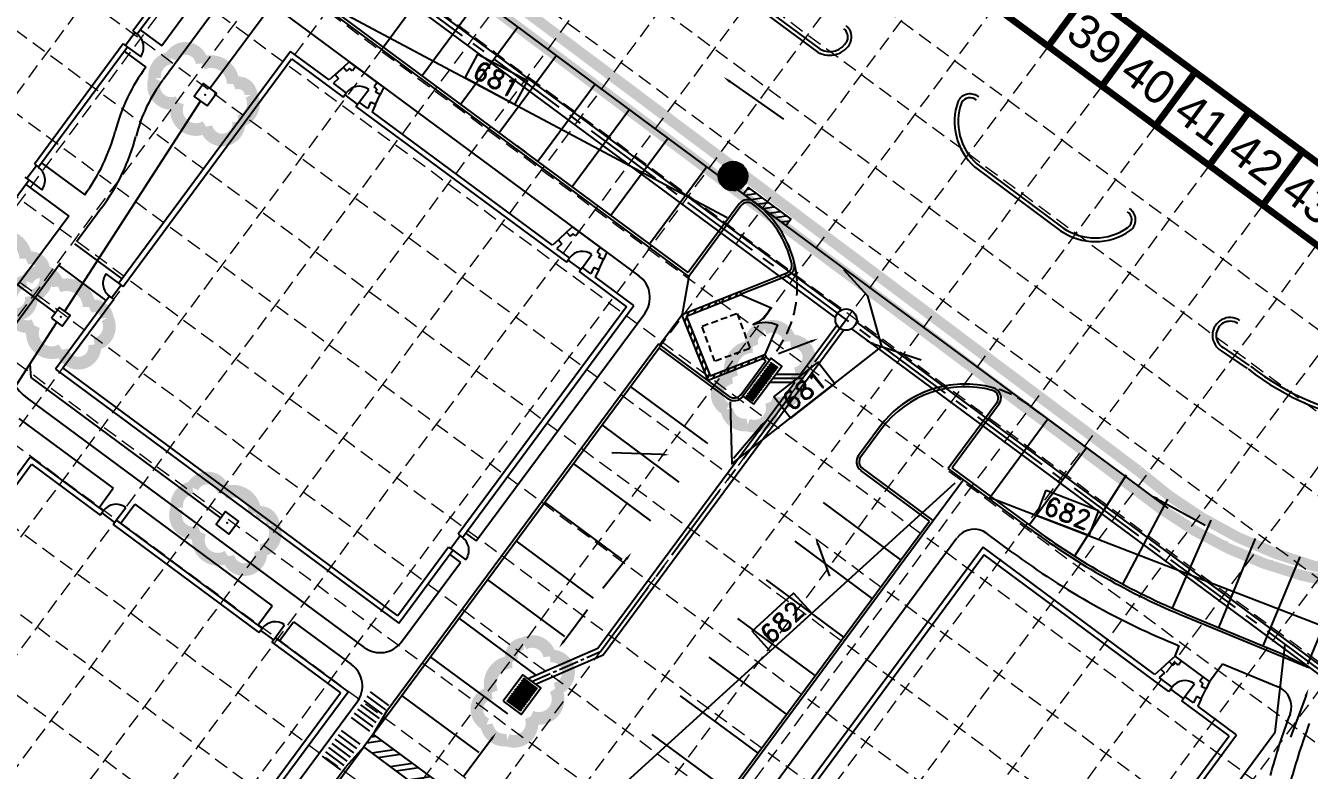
# Model space of a CAD drawing. Extents: x 4817 to 5759, y 4380 to 5259.
# Drawn here: x 5307.9 to 5548.2, y 4822.9 to 4962.4 of the extents above; entities that cross this region are included whole.
import ezdxf
from ezdxf.enums import TextEntityAlignment as Align

# ---------------------------------------------------------------- set-up
doc = ezdxf.new("R2010")
doc.units = 0
doc.header["$LTSCALE"] = 20
doc.header["$MEASUREMENT"] = 0
for name, pattern in [('CENTER2', [1.125, 0.75, -0.125, 0.125, -0.125]), ('DASHED', [0.75, 0.5, -0.25]), ('HIDDEN', [0.375, 0.25, -0.125]), ('HIDDEN2', [0.1875, 0.125, -0.0625]), ('HIDDENS', [0.17, 0.12, -0.05])]:
    doc.linetypes.add(name, pattern=pattern)
for name, color, linetype in [('A-CURB', 3, 'CONTINUOUS'), ('A-DUMPSTER', 2, 'CONTINUOUS'), ('A-GUT', 7, 'CONTINUOUS'), ('A-RAMP', 7, 'CONTINUOUS'), ('A-SAWCUT', 220, 'CONTINUOUS'), ('A-SIDEWALK', 2, 'CONTINUOUS'), ('A-STRIP-P', 7, 'HIDDEN'), ('A_BLDG_CONC', 7, 'CONTINUOUS'), ('A_BLDG_DOOR', 7, 'CONTINUOUS'), ('A_BLDG_EXT', 3, 'CONTINUOUS'), ('A_BLDG_INT', 7, 'CONTINUOUS'), ('BASE', 7, 'CONTINUOUS'), ('BASE-EP', 8, 'CONTINUOUS'), ('ESMT', 7, 'HIDDEN2'), ('GRID', 254, 'HIDDEN'), ('LEGEND', 7, 'CONTINUOUS'), ('LIMITS OF DISTURBANCE', 1, 'HIDDEN'), ('P_CONTOUR_FOOT', 40, 'CONTINUOUS'), ('P_INLET', 40, 'CONTINUOUS'), ('P_INT_INLET', 40, 'CONTINUOUS'), ('P_STM_SEW', 40, 'CONTINUOUS'), ('P_STM_SEW-INTERNAL', 40, 'DASHED'), ('P_STM_SEW_CL', 7, 'CENTER2'), ('PCONTOUR', 40, 'CONTINUOUS'), ('SILT FENCE', 200, 'CONTINUOUS'), ('TEXT', 2, 'CONTINUOUS'), ('X-GUTTER', 8, 'HIDDENS')]:
    doc.layers.add(name, color=color, linetype=linetype)
doc.styles.add('ROMAND', font='romand.shx', dxfattribs={"height": 2.25})
doc.styles.get("Standard").update_dxf_attribs({"font": 'ARIAL.TTF'})

msp = doc.modelspace()

# ---------------------------------------------------------------- hatches: boundary and pattern name
at = {"layer": 'A-DUMPSTER'}
h = msp.add_hatch(dxfattribs=at)
h.set_pattern_fill('ANSI31', scale=8, angle=22.3124, style=0)
h.set_pattern_definition([(67.31244, (257.4217, 3632.4933), (-0.92262186, 0.38570572), [])])
h.paths.add_polyline_path([(5446.52, 4900.21), (5435.67, 4895.91), (5430.76, 4908.3), (5441.61, 4912.6), (5441.86, 4911.99), (5431.63, 4907.94), (5436.05, 4896.78), (5446.27, 4900.83)])
at = {"layer": 'A-SAWCUT'}
h = msp.add_hatch(dxfattribs=at)
h.set_pattern_fill('ANSI31', color=8, scale=8, angle=-36.5017, style=0)
h.set_pattern_definition([(8.498333, (53.0769, 4452.9596), (-0.14778064, 0.98902016), [])])
h.paths.add_polyline_path([(5442.29, 4930.87), (5443.16, 4932.05), (5451.13, 4926.15), (5450.26, 4924.97)])
at = {"layer": 'A-STRIP-P', "linetype": 'Continuous'}
h = msp.add_hatch(dxfattribs=at)
h.set_pattern_fill('ANSI32', color=256, scale=8, angle=-36.5017, style=0)
h.set_pattern_definition([(8.498333, (53.077, 4452.9596), (-0.443342, 2.9670605), []), (8.498333, (54.2137, 4452.1183), (-0.443342, 2.9670605), [])])
h.paths.add_polyline_path([(5406.73, 4804.74), (5387.44, 4819.02), (5385.65, 4816.61), (5404.95, 4802.33)])
h.paths.add_polyline_path([(5387.44, 4819.02), (5372.97, 4829.72), (5371.19, 4827.31), (5385.65, 4816.61)])
at = {"layer": 'GRID', "linetype": 'Continuous'}
h = msp.add_hatch(dxfattribs=at)
h.set_pattern_fill('ANSI31', color=3, style=0)
h.set_pattern_definition([(8.4983333, (313.25904, 280.50165), (-0.0184725802, 0.1236275203), [])])
edge = h.paths.add_edge_path()
edge.add_arc((5440.32, 4934.22), 2.7, 0, 360)

# ---------------------------------------------------------------- linework, layer by layer
at = {"layer": 'A-CURB', "color": 7}
for p, q in [((5432.04, 4915.44), (5265.65, 5038.57)), ((5441.85, 4928.69), (5432.04, 4915.44)), ((5441.67, 4912.63), (5450.42, 4916.09)), ((5375.54, 4834.04), (5426.4, 4902.77)), ((5439.66, 4892.95), (5426.4, 4902.77)), ((5441.76, 4893.27), (5446.45, 4899.6)), ((5445.93, 4899.98), (5446.45, 4899.6)), ((5446.52, 4900.21), (5447.17, 4899.73)), ((5489.72, 4891.75), (5480.64, 4879.48)), ((5468.13, 4886.87), (5464.24, 4881.61)), ((5477.81, 4869.7), (5464.55, 4879.51)), ((5496.01, 4868.1), (5480.64, 4879.48)), ((5426.06, 4799.77), (5477.81, 4869.7)), ((5525.01, 4851.72), (5548.14, 4842.16)), ((5375.54, 4834.04), (5372.97, 4829.72)), ((5375.54, 4834.04), (5375.57, 4834.07)), ((5371.19, 4827.31), (5367.81, 4823.59)), ((5322.3, 4762.1), (5367.81, 4823.59))]:
    msp.add_line(p, q, dxfattribs=at)
for centre, radius, start, end in [((5443.06, 4927.8), 1.5, 53.4983, 143.4983), ((5432.35, 4913.33), 19.5, 13.3415, 53.4983), ((5449.86, 4917.48), 1.5, 291.6098, 13.3415), ((5449.86, 4917.48), 2, 291.6098, 13.3415), ((5483.81, 4875.27), 19.5, 74.8436, 143.4983), ((5488.51, 4892.64), 1.5, 323.4983, 74.8436), ((5440.56, 4894.16), 1.5, 233.4983, 323.4983), ((5465.44, 4880.72), 1.5, 143.4983, 233.4983), ((5576.93, 4977.46), 136.04, 233.4983, 247.5622)]:
    msp.add_arc(centre, radius, start, end, dxfattribs=at)
at = {"layer": 'A-DUMPSTER', "color": 7}
msp.add_lwpolyline([(5446.52, 4900.21), (5435.67, 4895.91), (5430.76, 4908.3), (5441.61, 4912.6), (5441.86, 4911.99), (5431.63, 4907.94), (5436.05, 4896.78), (5446.27, 4900.83)], close=True, dxfattribs=at)
msp.add_lwpolyline([(5441.86, 4911.99), (5447.36, 4909.58, -0.197908), (5444.07, 4906.41, -0.197875), (5448.64, 4906.35), (5446.27, 4900.83)], format="xyb", dxfattribs=at)
at = {"layer": 'A-DUMPSTER', "color": 7, "linetype": 'HIDDEN2', "ltscale": 0.5}
msp.add_lwpolyline([(5441.11, 4908.5), (5443.49, 4901.91), (5436.9, 4899.53), (5434.52, 4906.12)], close=True, dxfattribs=at)
at = {"layer": 'A-GUT'}
for p, q in [((5431.94, 4916.14), (5266.35, 5038.68)), ((5441.03, 4931.79), (5444.25, 4929.41)), ((5441.45, 4928.99), (5431.94, 4916.14)), ((5441.86, 4912.16), (5450.6, 4915.62)), ((5372.97, 4829.72), (5426.51, 4902.07)), ((5439.37, 4892.55), (5426.51, 4902.07)), ((5445.8, 4897.89), (5442.16, 4892.97)), ((5490.12, 4891.45), (5481.34, 4879.58)), ((5497.67, 4889.89), (5495.08, 4891.8)), ((5467.73, 4887.17), (5463.84, 4881.91)), ((5477.12, 4869.59), (5464.25, 4879.11)), ((5496.31, 4868.5), (5481.34, 4879.58)), ((5422.69, 4796.04), (5477.12, 4869.59)), ((5525.2, 4852.18), (5543.8, 4844.5)), ((5543.8, 4844.5), (5548.14, 4842.16)), ((5323, 4762.2), (5371.19, 4827.31))]:
    msp.add_line(p, q, dxfattribs=at)
for centre, radius, start, end in [((5443.06, 4927.8), 2, 53.4983, 143.4983), ((5432.35, 4913.33), 20, 3.5456, 53.4983), ((5483.81, 4875.27), 20, 74.8436, 143.4983), ((5488.51, 4892.64), 2, 323.4983, 74.8436), ((5440.56, 4894.16), 2, 233.4983, 323.4983), ((5465.44, 4880.72), 2, 143.4983, 233.4983), ((5576.93, 4977.46), 135.54, 233.4983, 247.5622)]:
    msp.add_arc(centre, radius, start, end, dxfattribs=at)
at = {"layer": 'A-RAMP'}
for p, q in [((5374.71, 4833.46), (5371.25, 4836.02)), ((5375.3, 4834.27), (5371.85, 4836.82)), ((5375.9, 4835.07), (5372.44, 4837.63)), ((5372.92, 4831.05), (5369.47, 4833.61)), ((5373.52, 4831.86), (5370.06, 4834.41)), ((5374.11, 4832.66), (5370.66, 4835.22)), ((5372.33, 4830.25), (5368.87, 4832.81)), ((5369.3, 4826.23), (5365.85, 4828.78)), ((5369.9, 4827.03), (5366.44, 4829.59)), ((5370.49, 4827.83), (5367.04, 4830.39)), ((5367.52, 4823.82), (5364.06, 4826.37)), ((5368.11, 4824.62), (5364.66, 4827.18)), ((5368.71, 4825.42), (5365.25, 4827.98)), ((5366.92, 4823.01), (5363.47, 4825.57))]:
    msp.add_line(p, q, dxfattribs=at)
at = {"layer": 'A-SAWCUT', "color": 8}
msp.add_lwpolyline([(5442.29, 4930.87), (5443.16, 4932.05), (5451.13, 4926.15), (5450.26, 4924.97)], close=True, dxfattribs=at)
at = {"layer": 'A-SIDEWALK', "color": 7}
for p, q in [((5341.4, 4969.46), (5333.36, 4958.6)), ((5351.6, 4968.12), (5422.74, 4915.48)), ((5344.61, 4967.08), (5333.61, 4952.21)), ((5329.35, 4961.58), (5333.36, 4958.6)), ((5326.37, 4957.56), (5330.39, 4954.59)), ((5330.39, 4954.59), (5329.94, 4953.98)), ((5310.91, 4936.66), (5318.94, 4930.71)), ((5307.93, 4932.64), (5315.97, 4926.69)), ((5322.16, 4928.34), (5317.4, 4921.9)), ((5315.97, 4926.69), (5306.45, 4913.83)), ((5325.94, 4914.96), (5317.1, 4921.5)), ((5314.43, 4917.88), (5306.1, 4906.63)), ((5322.97, 4910.94), (5314.13, 4917.48)), ((5432.04, 4915.44), (5430.83, 4908.33)), ((5392.26, 4865.88), (5423.79, 4908.48)), ((5430.79, 4908.24), (5426.62, 4902.61)), ((5308.19, 4892.64), (5371.29, 4845.95)), ((5306.61, 4888.83), (5324.3, 4875.74)), ((5477.81, 4869.7), (5483.49, 4877.37)), ((5321.62, 4872.13), (5324.3, 4875.74)), ((5325.64, 4869.15), (5328.32, 4872.77)), ((5328.32, 4872.77), (5354.04, 4853.74)), ((5390.25, 4867.37), (5392.26, 4865.88)), ((5492.74, 4863.68), (5487.85, 4867.3)), ((5425.16, 4789.3), (5482.26, 4866.46)), ((5387.28, 4863.35), (5389.29, 4861.86)), ((5378.28, 4846.99), (5389.29, 4861.86)), ((5351.36, 4850.12), (5354.04, 4853.74)), ((5355.38, 4847.14), (5358.06, 4850.76)), ((5358.06, 4850.76), (5368.91, 4842.73)), ((5523.1, 4844.32), (5523.89, 4846.23)), ((5529.53, 4839.56), (5531.99, 4842.88)), ((5531.99, 4842.88), (5542.41, 4838.58)), ((5327.28, 4778.07), (5369.96, 4835.74))]:
    msp.add_line(p, q, dxfattribs=at)
for centre, radius, start, end in [((5356.77, 4934.6), 33.09, 142.8457, 165.9221), ((5356.77, 4934.6), 29.09, 142.8457, 165.9221), ((5290.58, 4951.65), 35.25, 323.5616, 345.2061), ((5290.58, 4951.65), 39.25, 323.5616, 345.2061), ((5419.77, 4911.46), 5, 323.4983, 53.4983), ((5314.14, 4900.68), 10, 143.4983, 233.4983), ((5485.48, 4864.08), 4, 53.4983, 143.4983), ((5576.93, 4977.46), 141.54, 233.4983, 247.9914), ((5374.26, 4849.97), 5, 233.4983, 323.4983), ((5365.94, 4838.71), 5, 323.4983, 53.4983), ((5540.88, 4834.88), 4, 339.338, 67.5614), ((5666.07, 4787.67), 129.8, 159.338, 164.6921), ((5666.07, 4787.67), 125.8, 159.5131, 164.6921)]:
    msp.add_arc(centre, radius, start, end, dxfattribs=at)
at = {"layer": 'A-STRIP-P', "linetype": 'Continuous'}
for p, q in [((5385.57, 4972.84), (5374.87, 4958.37)), ((5392.81, 4967.49), (5382.1, 4953.02)), ((5400.04, 4962.13), (5389.34, 4947.66)), ((5407.28, 4956.78), (5396.57, 4942.31)), ((5414.51, 4951.43), (5403.81, 4936.96)), ((5420.94, 4946.67), (5410.24, 4932.2)), ((5399.79, 4939.93), (5401.47, 4938.68)), ((5428.18, 4941.31), (5417.47, 4926.84)), ((5403.75, 4937), (5403.81, 4936.96)), ((5435.41, 4935.96), (5424.71, 4921.49)), ((5435.62, 4884.13), (5421.15, 4894.84)), ((5499.28, 4888.7), (5488.57, 4874.23)), ((5430.27, 4876.89), (5415.8, 4887.6)), ((5506.51, 4883.35), (5495.81, 4868.88)), ((5424.91, 4869.66), (5410.45, 4880.37)), ((5513.92, 4878.23), (5504.27, 4863.04)), ((5419.56, 4862.42), (5405.09, 4873.13)), ((5471.76, 4862.36), (5457.29, 4873.07)), ((5521.7, 4873.7), (5513.24, 4857.82)), ((5529.8, 4869.78), (5522.58, 4853.29)), ((5414.21, 4855.19), (5399.74, 4865.9)), ((5466.41, 4855.13), (5451.94, 4865.83)), ((5538.11, 4866.32), (5531.28, 4849.79)), ((5546.43, 4862.89), (5539.6, 4846.36)), ((5408.85, 4847.96), (5394.38, 4858.66)), ((5461.05, 4847.89), (5446.59, 4858.6)), ((5554.79, 4859.57), (5547.87, 4842.81)), ((5403.5, 4840.72), (5389.03, 4851.43)), ((5455.7, 4840.66), (5441.23, 4851.36)), ((5398.15, 4833.49), (5383.68, 4844.19)), ((5450.35, 4833.42), (5435.88, 4844.13)), ((5392.79, 4826.25), (5378.32, 4836.96)), ((5444.99, 4826.19), (5430.52, 4836.89)), ((5372.97, 4829.72), (5371.19, 4827.31)), ((5406.73, 4804.74), (5372.97, 4829.72)), ((5439.64, 4818.95), (5425.17, 4829.66)), ((5404.95, 4802.33), (5371.19, 4827.31))]:
    msp.add_line(p, q, dxfattribs=at)
at = {"layer": 'A_BLDG_CONC'}
for p, q in [((5367.37, 4954.62), (5365.82, 4953.21)), ((5373.71, 4951.76), (5369.69, 4954.74)), ((5373.38, 4947.61), (5374.28, 4949.51)), ((5409.17, 4923.69), (5407.62, 4922.28)), ((5415.51, 4920.83), (5411.49, 4923.81)), ((5415.18, 4916.68), (5416.08, 4918.58)), ((5521.99, 4843.31), (5520.44, 4841.9)), ((5528.33, 4840.46), (5524.31, 4843.43)), ((5528, 4836.31), (5528.9, 4838.21))]:
    msp.add_line(p, q, dxfattribs=at)
at = {"layer": 'A_BLDG_DOOR'}
for p, q in [((5326.97, 4958.36), (5329.38, 4956.58)), ((5370.33, 4948.04), (5372.12, 4950.45)), ((5308.53, 4933.44), (5310.94, 4931.66)), ((5412.13, 4917.11), (5413.92, 4919.52)), ((5325.35, 4914.15), (5322.94, 4915.94)), ((5324.84, 4869.75), (5326.62, 4872.16)), ((5387.87, 4864.15), (5390.28, 4862.37)), ((5354.58, 4847.74), (5356.36, 4850.15)), ((5524.95, 4836.73), (5526.74, 4839.14))]:
    msp.add_line(p, q, dxfattribs=at)
for centre, start, end in [((5326.97, 4958.36), 323.4983, 53.4983), ((5370.33, 4948.04), 53.4983, 143.4983), ((5308.53, 4933.44), 323.4983, 53.4983), ((5412.13, 4917.11), 53.4983, 143.4983), ((5325.35, 4914.15), 143.4983, 233.4983), ((5324.84, 4869.75), 53.4983, 143.4983), ((5387.87, 4864.15), 323.4983, 53.4983), ((5354.58, 4847.74), 53.4983, 143.4983), ((5524.95, 4836.73), 53.4983, 143.4983)]:
    msp.add_arc(centre, 3, start, end, dxfattribs=at)
at = {"layer": 'A_BLDG_EXT', "color": 7}
for p, q in [((5338.86, 4974.44), (5328.75, 4960.78)), ((5327.95, 4961.37), (5328.75, 4960.78)), ((5326.97, 4958.36), (5310.31, 4935.86)), ((5326.16, 4958.96), (5326.97, 4958.36)), ((5357.47, 4957.56), (5325.35, 4914.15)), ((5364.71, 4952.21), (5357.47, 4957.56)), ((5368.48, 4955.63), (5367.37, 4954.62)), ((5367.37, 4954.62), (5368.04, 4953.88)), ((5368.55, 4954.34), (5368.04, 4953.88)), ((5374.92, 4950.87), (5368.48, 4955.63)), ((5369.69, 4954.74), (5368.48, 4955.63)), ((5369.1, 4953.93), (5368.55, 4954.34)), ((5369.69, 4954.74), (5369.1, 4953.93)), ((5365.82, 4953.21), (5364.71, 4952.21)), ((5366.49, 4952.47), (5365.53, 4951.6)), ((5367.92, 4949.83), (5365.53, 4951.6)), ((5365.82, 4953.21), (5366.49, 4952.47)), ((5373.71, 4951.76), (5373.11, 4950.96)), ((5374.92, 4950.87), (5373.71, 4951.76)), ((5367.33, 4949.02), (5367.92, 4949.83)), ((5373.66, 4950.56), (5373.11, 4950.96)), ((5373.66, 4950.56), (5373.37, 4949.94)), ((5374.28, 4949.51), (5373.37, 4949.94)), ((5374.92, 4950.87), (5374.28, 4949.51)), ((5369.72, 4947.25), (5370.31, 4948.06)), ((5371.93, 4946.86), (5370.33, 4948.04)), ((5372.48, 4948.04), (5371.93, 4946.86)), ((5373.38, 4947.61), (5372.48, 4948.04)), ((5373.38, 4947.61), (5372.74, 4946.26)), ((5406.51, 4921.27), (5372.74, 4946.26)), ((5309.51, 4936.45), (5310.31, 4935.86)), ((5308.53, 4933.44), (5298.41, 4919.78)), ((5307.72, 4934.04), (5308.53, 4933.44)), ((5410.28, 4924.7), (5409.17, 4923.69)), ((5416.71, 4919.94), (5410.28, 4924.7)), ((5411.49, 4923.81), (5410.28, 4924.7)), ((5407.62, 4922.28), (5406.51, 4921.27)), ((5407.62, 4922.28), (5408.29, 4921.54)), ((5409.17, 4923.69), (5409.84, 4922.95)), ((5410.35, 4923.41), (5409.84, 4922.95)), ((5410.9, 4923), (5410.35, 4923.41)), ((5411.49, 4923.81), (5410.9, 4923)), ((5408.29, 4921.54), (5407.33, 4920.67)), ((5409.72, 4918.89), (5407.33, 4920.67)), ((5415.51, 4920.83), (5414.91, 4920.03)), ((5415.46, 4919.62), (5414.91, 4920.03)), ((5416.71, 4919.94), (5415.51, 4920.83)), ((5416.71, 4919.94), (5416.08, 4918.58)), ((5409.13, 4918.09), (5409.72, 4918.89)), ((5415.46, 4919.62), (5415.17, 4919.01)), ((5416.08, 4918.58), (5415.17, 4919.01)), ((5411.52, 4916.32), (5412.11, 4917.12)), ((5413.72, 4915.93), (5412.13, 4917.11)), ((5414.28, 4917.11), (5413.72, 4915.93)), ((5415.18, 4916.68), (5414.28, 4917.11)), ((5415.18, 4916.68), (5414.54, 4915.33)), ((5421.78, 4909.97), (5414.54, 4915.33)), ((5326.15, 4913.56), (5325.35, 4914.15)), ((5323.57, 4911.74), (5313.45, 4898.08)), ((5324.37, 4911.15), (5323.57, 4911.74)), ((5389.66, 4866.56), (5421.78, 4909.97)), ((5313.45, 4898.08), (5377.76, 4850.49)), ((5265.93, 4823.77), (5308.76, 4881.64)), ((5308.76, 4881.64), (5322.42, 4871.53)), ((5321.83, 4870.73), (5322.42, 4871.53)), ((5324.24, 4868.94), (5324.84, 4869.75)), ((5324.84, 4869.75), (5352.17, 4849.52)), ((5388.85, 4867.16), (5389.66, 4866.56)), ((5387.07, 4864.75), (5387.87, 4864.15)), ((5487.17, 4864.69), (5441.37, 4802.8)), ((5519.32, 4840.9), (5487.17, 4864.69)), ((5377.76, 4850.49), (5387.87, 4864.15)), ((5351.57, 4848.72), (5352.17, 4849.52)), ((5353.98, 4846.93), (5354.58, 4847.74)), ((5354.58, 4847.74), (5368.24, 4837.63)), ((5523.1, 4844.32), (5521.99, 4843.31)), ((5521.99, 4843.31), (5522.66, 4842.57)), ((5523.17, 4843.03), (5522.66, 4842.57)), ((5524.31, 4843.43), (5523.1, 4844.32)), ((5523.71, 4842.63), (5523.17, 4843.03)), ((5524.31, 4843.43), (5523.71, 4842.63)), ((5520.44, 4841.9), (5519.32, 4840.9)), ((5521.11, 4841.16), (5520.14, 4840.29)), ((5520.44, 4841.9), (5521.11, 4841.16)), ((5522.54, 4838.52), (5520.14, 4840.29)), ((5521.95, 4837.71), (5522.54, 4838.52)), ((5528.33, 4840.46), (5527.73, 4839.65)), ((5528.28, 4839.25), (5527.73, 4839.65)), ((5528.28, 4839.25), (5527.99, 4838.63)), ((5528.9, 4838.21), (5527.99, 4838.63)), ((5529.53, 4839.56), (5528.33, 4840.46)), ((5529.53, 4839.56), (5528.9, 4838.21)), ((5325.41, 4779.75), (5368.24, 4837.63)), ((5524.34, 4835.94), (5524.93, 4836.75)), ((5526.54, 4835.56), (5524.95, 4836.73)), ((5527.1, 4836.73), (5526.54, 4835.56)), ((5528, 4836.31), (5527.1, 4836.73)), ((5528, 4836.31), (5527.36, 4834.95)), ((5534.6, 4829.6), (5527.36, 4834.95)), ((5524.49, 4815.93), (5534.6, 4829.6))]:
    msp.add_line(p, q, dxfattribs=at)
at = {"layer": 'A_BLDG_INT'}
for p, q in [((5337.46, 4974.23), (5327.95, 4961.37)), ((5328.35, 4961.07), (5326.56, 4958.66)), ((5326.16, 4958.96), (5309.51, 4936.45)), ((5326.15, 4913.56), (5357.68, 4956.16)), ((5357.68, 4956.16), (5367.33, 4949.02)), ((5367.62, 4949.42), (5370.04, 4947.64)), ((5369.72, 4947.25), (5409.13, 4918.09)), ((5309.91, 4936.15), (5308.12, 4933.74)), ((5409.42, 4918.49), (5411.84, 4916.71)), ((5411.52, 4916.32), (5420.38, 4909.76)), ((5323.97, 4911.44), (5325.75, 4913.85)), ((5314.85, 4898.28), (5324.37, 4911.15)), ((5420.38, 4909.76), (5388.85, 4867.16)), ((5377.55, 4851.89), (5314.85, 4898.28)), ((5267.33, 4823.98), (5308.97, 4880.25)), ((5308.97, 4880.25), (5321.83, 4870.73)), ((5322.13, 4871.13), (5324.54, 4869.35)), ((5324.24, 4868.94), (5351.57, 4848.72)), ((5387.07, 4864.75), (5377.55, 4851.89)), ((5389.26, 4866.86), (5387.47, 4864.45)), ((5487.38, 4863.29), (5440.39, 4799.79)), ((5521.95, 4837.71), (5487.38, 4863.29)), ((5351.87, 4849.12), (5354.28, 4847.34)), ((5353.98, 4846.93), (5366.84, 4837.42)), ((5522.24, 4838.12), (5524.65, 4836.33)), ((5325.2, 4781.15), (5366.84, 4837.42)), ((5533.2, 4829.39), (5524.34, 4835.94)), ((5523.68, 4816.52), (5533.2, 4829.39))]:
    msp.add_line(p, q, dxfattribs=at)
at = {"layer": 'BASE', "const_width": 1.25}
for points in [[(4817.48, 4856.63), (5460.55, 4380.75), (5757.97, 4782.67), (5114.9, 5258.55)], [(4834.94, 4859.25), (5457.95, 4398.19), (5740.51, 4780.05), (5117.63, 5241)]]:
    msp.add_lwpolyline(points, close=True, dxfattribs=at)
for points in [[(5499.34, 4958.51), (5506.77, 4968.56)], [(5509.39, 4951.08), (5516.82, 4961.12)], [(5519.43, 4943.64), (5526.87, 4953.69)], [(5529.48, 4936.21), (5536.92, 4946.25)], [(5539.53, 4928.77), (5546.97, 4938.82)]]:
    msp.add_lwpolyline(points, dxfattribs=at)
at = {"layer": 'BASE-EP', "elevation": 681.56}
msp.add_lwpolyline([(5521.82, 4872.03), (5513.67, 4878.08), (5466.67, 4912.76), (5420.08, 4947.34), (5373.6, 4981.84), (5328.19, 5015.34), (5306.06, 5031.71), (5284.22, 5048.45), (5271.24, 5058.25), (5255.37, 5070.97), (5233.88, 5088.82), (5224.2, 5096.38), (5210.2, 5106.83)], dxfattribs=at)
at = {"layer": 'BASE-EP', "const_width": 0.001}
msp.add_lwpolyline([(5598.73, 4835.67), (5576.3, 4852.32, 0.170303), (5565.63, 4857.18), (5557.06, 4858.48, -0.11724), (5522.42, 4871.7)], format="xyb", dxfattribs=at)
at = {"layer": 'ESMT'}
for centre, start, end in [((5432.36, 4913.34), 323.4983, 53.4983), ((5483.8, 4875.27), 53.4983, 143.4983)]:
    msp.add_arc(centre, 20, start, end, dxfattribs=at)
at = {"layer": 'GRID', "color": 252, "linetype": 'HIDDEN', "lineweight": 0, "ltscale": 0.55}
for p, q in [((5110.42, 5230.71), (5733.4, 4769.7)), ((5102.99, 5220.66), (5725.96, 4759.66)), ((5095.55, 5210.61), (5718.53, 4749.61)), ((5087.77, 5200.87), (5710.75, 4739.87)), ((5080.34, 5190.82), (5703.31, 4729.82)), ((5072.9, 5180.78), (5695.88, 4719.77)), ((5065.46, 5170.73), (5688.44, 4709.72)), ((5058.03, 5160.68), (5681.01, 4699.67)), ((5050.59, 5150.63), (5673.57, 4689.63)), ((5043.16, 5140.58), (5666.13, 4679.58)), ((5035.72, 5130.54), (5658.7, 4669.53)), ((5028.29, 5120.49), (5651.26, 4659.48)), ((5020.85, 5110.44), (5643.83, 4649.43)), ((5013.42, 5100.39), (5636.39, 4639.39)), ((5005.98, 5090.34), (5628.96, 4629.34)), ((4998.54, 5080.3), (5621.52, 4619.29)), ((4991.11, 5070.25), (5614.08, 4609.24)), ((5378.76, 5047.74), (5118.48, 4696.01)), ((5388.81, 5040.3), (5128.53, 4688.58)), ((5398.86, 5032.87), (5138.58, 4681.14)), ((5408.91, 5025.43), (5148.63, 4673.71)), ((5418.95, 5018), (5158.68, 4666.27)), ((5429, 5010.56), (5168.72, 4658.84)), ((5439.05, 5003.13), (5178.77, 4651.4)), ((5449.1, 4995.69), (5188.82, 4643.97)), ((5459.15, 4988.25), (5198.87, 4636.53)), ((5469.19, 4980.82), (5208.92, 4629.09)), ((5479.24, 4973.38), (5218.96, 4621.66)), ((5489.29, 4965.95), (5229.01, 4614.22)), ((5499.34, 4958.51), (5239.06, 4606.79)), ((5509.39, 4951.08), (5249.11, 4599.35)), ((5519.43, 4943.64), (5259.16, 4591.92)), ((5529.48, 4936.21), (5269.2, 4584.48)), ((5539.53, 4928.77), (5279.25, 4577.05)), ((5549.58, 4921.33), (5289.3, 4569.61)), ((5559.63, 4913.9), (5299.35, 4562.17)), ((5569.67, 4906.46), (5309.4, 4554.74)), ((5579.72, 4899.03), (5319.44, 4547.3)), ((5589.77, 4891.59), (5329.49, 4539.87))]:
    msp.add_line(p, q, dxfattribs=at)
at = {"layer": 'GRID', "color": 3, "linetype": 'Continuous'}
msp.add_circle((5440.32, 4934.22), 2.7, dxfattribs=at)
at = {"layer": 'LEGEND', "color": 170, "ltscale": 100, "const_width": 2.37}
for points in [[(5340.91, 4955.32, 0.520567), (5340.91, 4955.32, 0.765195), (5334.99, 4956.34, 0.417879), (5332.08, 4952.45, 0.6649), (5336.45, 4948.06, 0.744833), (5341.66, 4943.48, 0.975642), (5347.76, 4944.49, 0.520567), (5350.09, 4949.44, 0.520567), (5346.72, 4951.49, 0.540264), (5340.91, 4955.32)], [(5302.09, 4922.56, 0.520567), (5302.09, 4922.56, 0.765195), (5296.17, 4923.58, 0.417879), (5293.26, 4919.7, 0.6649), (5297.63, 4915.3, 0.744833), (5302.84, 4910.72, 0.975642), (5308.94, 4911.74, 0.520567), (5311.27, 4916.68, 0.520567), (5307.89, 4918.73, 0.540264), (5302.09, 4922.56)], [(5313.95, 4913.53, 0.520567), (5313.95, 4913.53, 0.765195), (5308.03, 4914.55, 0.417879), (5305.12, 4910.66, 0.6649), (5309.48, 4906.26, 0.744833), (5314.69, 4901.69, 0.975642), (5320.8, 4902.7, 0.520567), (5323.13, 4907.65, 0.520567), (5319.75, 4909.7, 0.540264), (5313.95, 4913.53)], [(5440.18, 4896.46, 0.520567), (5440.18, 4896.46, 0.765195), (5439.16, 4890.54, 0.417879), (5443.04, 4887.63, 0.6649), (5447.44, 4892, 0.744833), (5452.02, 4897.21, 0.975642), (5451, 4903.31, 0.520567), (5446.06, 4905.64, 0.520567), (5444.01, 4902.27, 0.540264), (5440.18, 4896.46)], [(5345.02, 4874.86, 0.520567), (5345.02, 4874.86, 0.765195), (5339.11, 4875.88, 0.417879), (5336.19, 4872, 0.6649), (5340.56, 4867.6, 0.744833), (5345.77, 4863.02, 0.975642), (5351.88, 4864.04, 0.520567), (5354.2, 4868.98, 0.520567), (5350.83, 4871.03, 0.540264), (5345.02, 4874.86)], [(5395.19, 4837.44, 0.520567), (5395.19, 4837.44, 0.765195), (5394.17, 4831.52, 0.417879), (5398.05, 4828.61, 0.6649), (5402.45, 4832.98, 0.744833), (5407.03, 4838.19, 0.975642), (5406.01, 4844.29, 0.520567), (5401.07, 4846.62, 0.520567), (5399.02, 4843.24, 0.540264), (5395.19, 4837.44)]]:
    msp.add_lwpolyline(points, format="xyb", close=True, dxfattribs=at)
at = {"layer": 'LIMITS OF DISTURBANCE', "linetype": 'DASHED', "ltscale": 1.5, "const_width": 2}
msp.add_lwpolyline([(5132.22, 4784.73, -0.030724), (5192.65, 4750.69), (5445.41, 4565.52), (5618.63, 4779.6), (5624.29, 4775.32), (5628.83, 4780.96), (5622.89, 4786.09), (5638.1, 4808.48), (5634.78, 4810.6), (5578.15, 4852.66, 0.029536), (5570.73, 4857.12), (5563.67, 4858.56, -0.160451), (5516.17, 4879.05), (5207.84, 5110.33, 0.326519), (5182.99, 5105.91), (5169.5, 5082.36), (5165.29, 5070.8)], format="xyb", dxfattribs=at)
at = {"layer": 'P_CONTOUR_FOOT', "color": 35}
for points in [[(5363.43, 4966.87), (5439.2, 4926.43)], [(5439.79, 4891.91), (5440.13, 4880.3), (5468.18, 4902.28), (5465.55, 4911.72), (5461.07, 4916.65)], [(5330.67, 4742.5), (5399.93, 4795.8), (5414.28, 4815.19), (5481.91, 4876.79)], [(5488.28, 4874.08), (5549.88, 4850.3), (5555.87, 4851.07)]]:
    msp.add_lwpolyline(points, dxfattribs=at)
for points in [[(5392.56, 4957.05), (5401.82, 4952.11), (5399.44, 4947.65), (5390.18, 4952.59)], [(5447.99, 4892.88), (5456.25, 4899.36), (5459.37, 4895.38), (5451.11, 4888.9)], [(5498.96, 4875.38), (5508.76, 4871.6), (5506.93, 4866.88), (5497.14, 4870.66)], [(5443.89, 4849.01), (5451.65, 4856.08), (5455.06, 4852.33), (5447.3, 4845.27)]]:
    msp.add_lwpolyline(points, close=True, dxfattribs=at)
at = {"layer": 'P_INLET', "color": 5, "linetype": 'Continuous'}
for points in [[(5444.17, 4891.48), (5449.45, 4898.62), (5447.44, 4900.1), (5442.16, 4892.97)], [(5446.78, 4898.37), (5446.87, 4898.49), (5448.07, 4897.59), (5447.99, 4897.48)], [(5447.07, 4898.76), (5447.15, 4898.87), (5448.36, 4897.98), (5448.27, 4897.86)], [(5447.34, 4899.12), (5447.43, 4899.24), (5448.63, 4898.35), (5448.55, 4898.23)], [(5444.95, 4895.9), (5445.04, 4896.02), (5446.25, 4895.12), (5446.16, 4895)], [(5445.23, 4896.28), (5445.32, 4896.4), (5446.53, 4895.51), (5446.44, 4895.39)], [(5445.52, 4896.67), (5445.61, 4896.79), (5446.81, 4895.89), (5446.73, 4895.77)], [(5445.79, 4897.04), (5445.88, 4897.15), (5447.09, 4896.26), (5447, 4896.14)], [(5445.92, 4897.21), (5446.01, 4897.33), (5447.22, 4896.44), (5447.13, 4896.32)], [(5446.21, 4897.6), (5446.3, 4897.72), (5447.5, 4896.82), (5447.42, 4896.71)], [(5446.5, 4897.99), (5446.58, 4898.11), (5447.79, 4897.21), (5447.7, 4897.09)], [(5443.1, 4893.39), (5443.19, 4893.51), (5444.39, 4892.62), (5444.3, 4892.5)], [(5443.38, 4893.78), (5443.47, 4893.9), (5444.68, 4893.01), (5444.59, 4892.89)], [(5443.67, 4894.16), (5443.75, 4894.28), (5444.96, 4893.39), (5444.87, 4893.27)], [(5443.95, 4894.55), (5444.04, 4894.67), (5445.25, 4893.78), (5445.16, 4893.66)], [(5444.23, 4894.92), (5444.31, 4895.04), (5445.52, 4894.14), (5445.43, 4894.03)], [(5444.38, 4895.12), (5444.47, 4895.24), (5445.67, 4894.35), (5445.58, 4894.23)], [(5444.66, 4895.51), (5444.75, 4895.63), (5445.96, 4894.74), (5445.87, 4894.62)], [(5442.81, 4893), (5442.9, 4893.12), (5444.1, 4892.23), (5444.02, 4892.11)], [(5397.3, 4835.86), (5400.67, 4833.37), (5404.35, 4838.35), (5400.98, 4840.84)], [(5399.62, 4838.07), (5399.71, 4838.19), (5400.92, 4837.29), (5400.83, 4837.18)], [(5399.91, 4838.46), (5400, 4838.57), (5401.21, 4837.68), (5401.12, 4837.56)], [(5400.2, 4838.84), (5400.29, 4838.96), (5401.49, 4838.07), (5401.4, 4837.95)], [(5400.48, 4839.23), (5400.57, 4839.34), (5401.77, 4838.45), (5401.69, 4838.33)], [(5400.77, 4839.61), (5400.86, 4839.73), (5402.06, 4838.84), (5401.97, 4838.72)], [(5401.04, 4839.98), (5401.13, 4840.1), (5402.33, 4839.21), (5402.25, 4839.09)], [(5401.76, 4838.26), (5401.85, 4838.38), (5403.05, 4837.49), (5402.97, 4837.37)], [(5402.05, 4838.65), (5402.14, 4838.77), (5403.34, 4837.88), (5403.25, 4837.76)], [(5402.32, 4839.02), (5402.41, 4839.14), (5403.61, 4838.25), (5403.53, 4838.13)], [(5398.06, 4835.95), (5398.15, 4836.07), (5399.35, 4835.18), (5399.26, 4835.06)], [(5398.34, 4836.34), (5398.43, 4836.46), (5399.64, 4835.56), (5399.55, 4835.45)], [(5398.63, 4836.73), (5398.72, 4836.85), (5399.93, 4835.95), (5399.84, 4835.83)], [(5398.91, 4837.11), (5399, 4837.23), (5400.21, 4836.33), (5400.12, 4836.22)], [(5399.2, 4837.5), (5399.29, 4837.61), (5400.49, 4836.72), (5400.41, 4836.6)], [(5399.47, 4837.86), (5399.56, 4837.98), (5400.77, 4837.09), (5400.68, 4836.97)], [(5399.92, 4835.77), (5400.01, 4835.89), (5401.21, 4835), (5401.13, 4834.88)], [(5400.2, 4836.16), (5400.29, 4836.27), (5401.5, 4835.38), (5401.41, 4835.26)], [(5400.49, 4836.54), (5400.58, 4836.66), (5401.78, 4835.77), (5401.69, 4835.65)], [(5400.76, 4836.91), (5400.85, 4837.03), (5402.06, 4836.14), (5401.97, 4836.02)], [(5400.9, 4837.11), (5400.99, 4837.22), (5402.2, 4836.33), (5402.11, 4836.21)], [(5401.19, 4837.49), (5401.28, 4837.61), (5402.49, 4836.72), (5402.4, 4836.6)], [(5401.48, 4837.88), (5401.57, 4838), (5402.77, 4837.11), (5402.68, 4836.99)], [(5399.34, 4835), (5399.43, 4835.12), (5400.64, 4834.22), (5400.55, 4834.11)], [(5399.63, 4835.39), (5399.72, 4835.5), (5400.93, 4834.61), (5400.84, 4834.49)]]:
    msp.add_lwpolyline(points, close=True, dxfattribs=at)
msp.add_circle((5461.5, 4907.33), 2, dxfattribs=at)
at = {"layer": 'P_INT_INLET', "color": 5, "linetype": 'Continuous'}
for points in [[(5341.84, 4947.36), (5343.62, 4949.77), (5341.21, 4951.55), (5339.43, 4949.14)], [(5312.74, 4907.62), (5314.75, 4906.13), (5316.24, 4908.14), (5314.23, 4909.63)], [(5345.95, 4867.18), (5347.74, 4869.6), (5345.33, 4871.38), (5343.54, 4868.97)]]:
    msp.add_lwpolyline(points, close=True, dxfattribs=at)
at = {"layer": 'P_STM_SEW', "color": 5, "linetype": 'Continuous'}
for p, q in [((5363.31, 4981.07), (5460.57, 4909.1)), ((5362.27, 4979.67), (5459.53, 4907.69)), ((5452.99, 4897.09), (5459.79, 4906.28)), ((5462.54, 4905.62), (5615.05, 4792.76)), ((5463.43, 4906.83), (5616.27, 4793.73)), ((5415.99, 4844.56), (5461, 4905.39)), ((5448.35, 4897.13), (5452.99, 4897.09)), ((5415.02, 4845.78), (5451.89, 4895.6)), ((5447.25, 4895.64), (5451.89, 4895.6)), ((5401.97, 4840.11), (5415.02, 4845.78)), ((5403.36, 4839.08), (5415.99, 4844.56))]:
    msp.add_line(p, q, dxfattribs=at)
at = {"layer": 'P_STM_SEW-INTERNAL', "color": 5, "linetype": 'Continuous'}
for p, q in [((5357.34, 4970.84), (5342.42, 4950.66)), ((5315.23, 4908.89), (5340.63, 4948.25)), ((5313.49, 4908.63), (5303.64, 4915.91)), ((5284.29, 4861.19), (5313.75, 4906.88)), ((5308.67, 4899), (5308.88, 4896.48)), ((5308.88, 4896.48), (5344.43, 4870.17)), ((5543.65, 4846.53), (5541.77, 4830.04)), ((5521.47, 4802.61), (5541.77, 4830.04))]:
    msp.add_line(p, q, dxfattribs=at)
for p in [(5341.52, 4949.46), (5314.49, 4907.88), (5345.64, 4869.28)]:
    msp.add_point(p, dxfattribs=at)
at = {"layer": 'P_STM_SEW_CL', "color": 5}
for p, q in [((5269.05, 5049.74), (5615.66, 4793.24)), ((5415.5, 4845.17), (5461.5, 4907.33)), ((5447.8, 4896.38), (5453.37, 4896.34))]:
    msp.add_line(p, q, dxfattribs=at)
at = {"layer": 'P_STM_SEW_CL', "color": 5, "ltscale": 0.25}
msp.add_line((5402.66, 4839.59), (5415.5, 4845.17), dxfattribs=at)
at = {"layer": 'SILT FENCE', "linetype": 'Continuous', "const_width": 2}
msp.add_lwpolyline([(5635.67, 4807.17), (5632.63, 4809.48), (5575.88, 4851.39, 0.139455), (5567.51, 4855.9), (5553.83, 4857.89, -0.112485), (5520.55, 4871.83), (5205.64, 5107.8, 0.246121), (5184.95, 5105.08), (5171.81, 5081.39), (5168.04, 5071.78), (5159.94, 5056.65), (5142.64, 5024.4), (5127.76, 4989.05), (5117.25, 4960.63), (5107.7, 4929.95), (5100.23, 4902.31), (5094.66, 4878.78), (5085.93, 4841.48), (5094.13, 4838.97)], format="xyb", dxfattribs=at)
at = {"layer": 'TEXT', "color": 7}
for points in [[(5439.76, 4951.92), (5449.77, 4944.85)], [(5454.9, 4903.24), (5448.86, 4900.93)], [(5466.61, 4902.82), (5475.54, 4899.82)], [(5445.59, 4887.42), (5440.43, 4881.31)], [(5426.9, 4882.05), (5417.64, 4882.36)], [(5519.77, 4873.8), (5528.71, 4868.84)], [(5456.26, 4865.14), (5458.37, 4859.29)], [(5420.38, 4862.52), (5415.98, 4856.99)], [(5408.69, 4847.15), (5413.07, 4853.06)], [(5547.55, 4836.83), (5544.7, 4829.16)], [(5395.09, 4828.77), (5389.8, 4821.62)]]:
    msp.add_lwpolyline(points, dxfattribs=at)
for points in [[(5439.61, 4951.72), (5438.53, 4952.79), (5439.9, 4952.12)], [(5454.81, 4903.48), (5456.3, 4903.78), (5454.99, 4903.01)], [(5466.53, 4902.59), (5465.18, 4903.3), (5466.69, 4903.06)], [(5445.4, 4887.58), (5446.56, 4888.56), (5445.78, 4887.26)], [(5426.91, 4882.3), (5428.4, 4882), (5426.89, 4881.8)], [(5519.65, 4873.58), (5518.46, 4874.52), (5519.89, 4874.01)], [(5456.03, 4865.05), (5455.76, 4866.55), (5456.5, 4865.22)], [(5420.18, 4862.67), (5421.31, 4863.69), (5420.57, 4862.36)], [(5408.89, 4847), (5407.8, 4845.94), (5408.49, 4847.3)], [(5547.32, 4836.91), (5548.08, 4838.23), (5547.79, 4836.74)], [(5394.89, 4828.92), (5395.98, 4829.98), (5395.29, 4828.62)]]:
    msp.add_solid(points, dxfattribs=at)
at = {"layer": 'X-GUTTER', "color": 7, "linetype": 'Continuous'}
for points in [[(5343.2, 5041.37), (5386.16, 5009.45), (5422.81, 4982.16), (5456.3, 4957.38, 0.420651), (5462.35, 4959.24, 0.321982), (5461.52, 4962.35)], [(5343.63, 5041.92), (5386.58, 5010.01), (5423.23, 4982.72), (5456.67, 4957.97, 0.413709), (5461.71, 4959.52, 0.316719), (5461.07, 4961.81, 0.316719)], [(5486.38, 4948.99, 0.479311), (5482.46, 4948.23, 0.301826), (5485.53, 4935.94), (5501.67, 4923.97, 0.313357), (5514.67, 4924, 0.52822), (5514.56, 4928.12)], [(5485.93, 4948.46, 0.471453), (5483.1, 4947.95, 0.299566), (5485.98, 4936.48), (5502.08, 4924.54, 0.312917), (5514.26, 4924.57, 0.527353), (5514.18, 4927.53, 0.527353)], [(5535.23, 4907.2, 1.017995), (5531.74, 4901.5), (5536.6, 4898.19)], [(5534.85, 4906.61, 1.022198), (5532.11, 4902.09), (5536.99, 4898.77)], [(5537.2, 4898.64, 0.265779), (5586.14, 4891.59, 0.265779)], [(5536.77, 4898.09, 0.265779), (5586.39, 4890.94)]]:
    msp.add_lwpolyline(points, format="xyb", dxfattribs=at)

# ---------------------------------------------------------------- texts
at = {"layer": 'BASE'}
for s, p in [('39', (5508.08, 4959.82)), ('40', (5518.13, 4952.38)), ('41', (5528.18, 4944.95)), ('42', (5538.22, 4937.51)), ('43', (5548.27, 4930.08))]:
    msp.add_text(s, height=6.25, rotation=323.4983, dxfattribs=at).set_placement(p, align=Align.MIDDLE_CENTER)
at = {"layer": 'PCONTOUR', "color": 35, "style": 'ROMAND'}
for s, rotation, p in [('681', 331.9132, (5395.99, 4952.33)), ('681', 38.0927, (5453.69, 4894.12)), ('682', 338.891, (5502.94, 4871.12)), ('682', 42.3266, (5449.49, 4850.66))]:
    msp.add_text(s, height=3.5, rotation=rotation, dxfattribs=at).set_placement(p, align=Align.MIDDLE)

doc.saveas('drawing.dxf')
